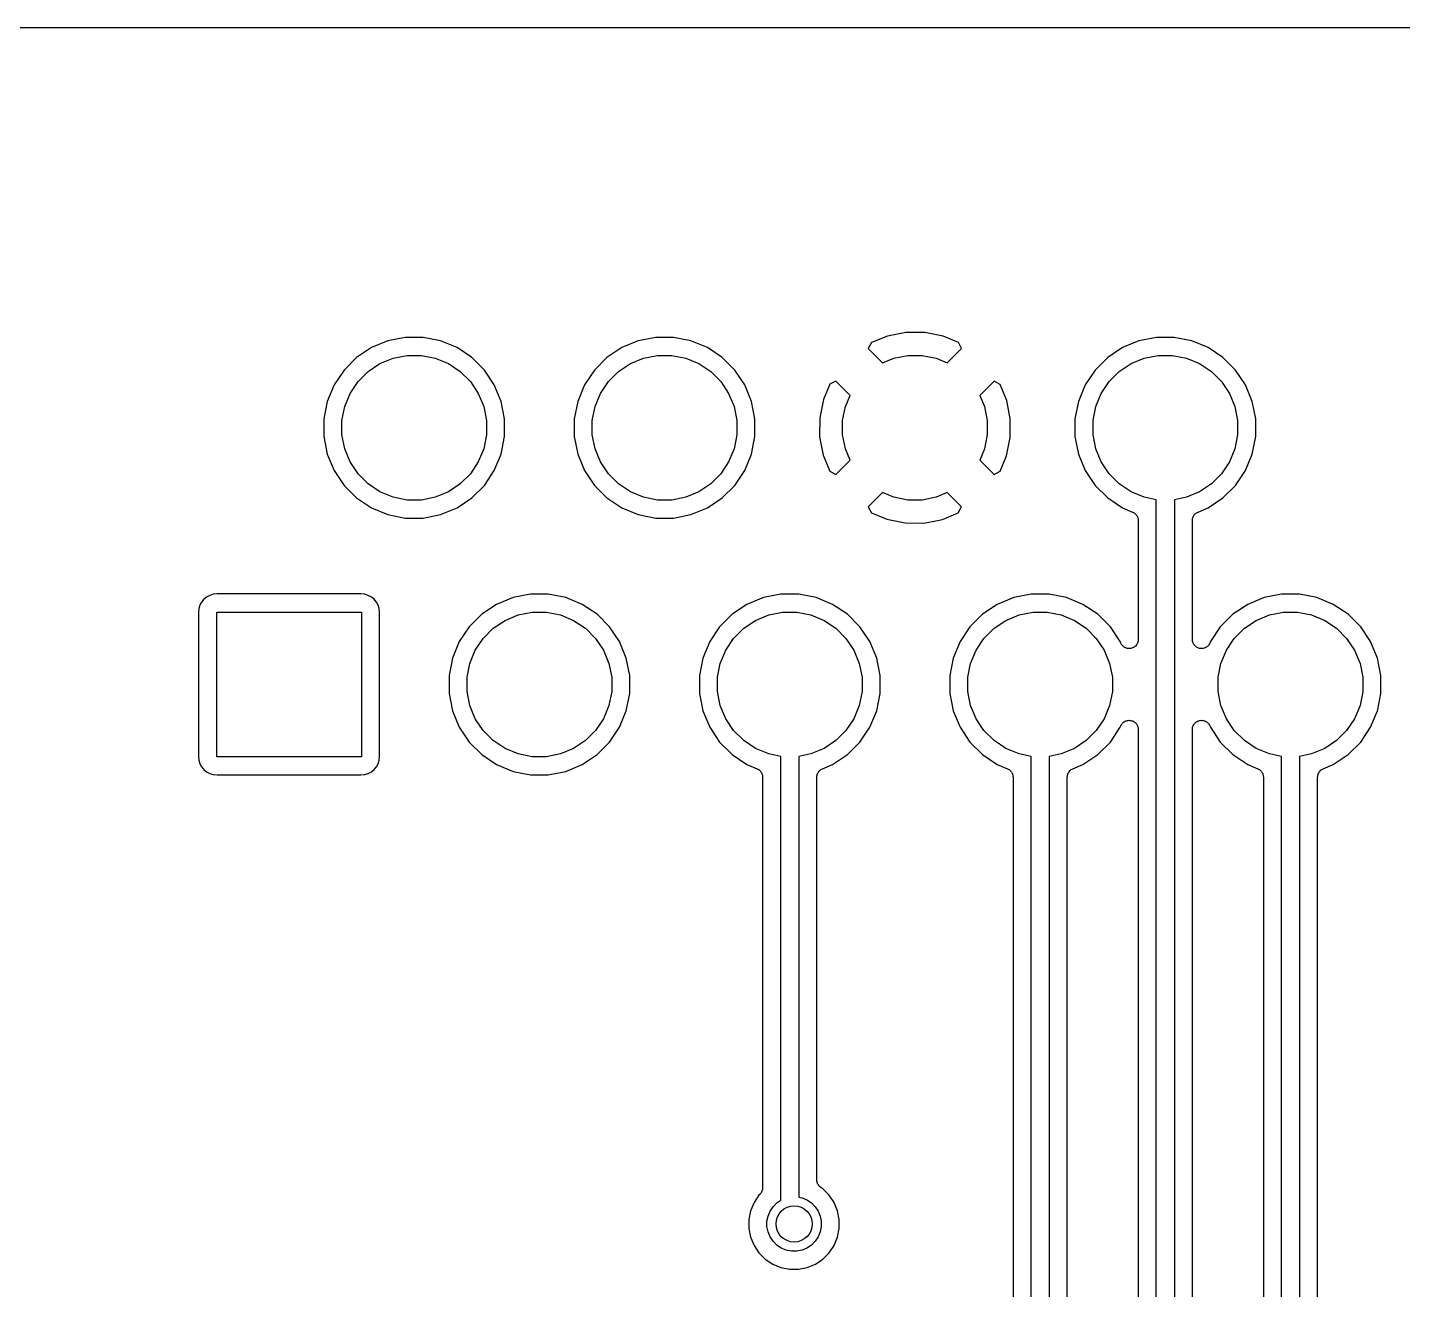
# Model space of a CAD drawing. Extents: x 49 to 143, y -158 to -38.
# Drawn here: x 64.54 to 79.76, y -53.43 to -39.47 of the extents above; entities that cross this region are included whole.
import ezdxf

# ---------------------------------------------------------------- set-up
doc = ezdxf.new("R2010")
doc.units = 0
doc.layers.add('BLACK', color=7, linetype='CONTINUOUS')

msp = doc.modelspace()

# ---------------------------------------------------------------- linework, layer by layer
at = {"layer": 'BLACK', "linetype": 'CONTINUOUS'}
for p, q in [((55.3118, -39.468), (137.004, -39.468)), ((68.7235, -42.896), (68.5303, -42.9344)), ((68.9205, -42.896), (68.7235, -42.896)), ((69.1137, -42.9344), (68.9205, -42.896)), ((71.4935, -42.896), (71.3003, -42.9344)), ((71.6905, -42.896), (71.4935, -42.896)), ((71.8837, -42.9344), (71.6905, -42.896)), ((74.0589, -42.8812), (73.8823, -42.9535)), ((74.2627, -42.8416), (74.0589, -42.8812)), ((74.4703, -42.8425), (74.2627, -42.8416)), ((74.6737, -42.8838), (74.4703, -42.8425)), ((74.8423, -42.9545), (74.6737, -42.8838)), ((77.0335, -42.896), (76.8403, -42.9344)), ((77.2305, -42.896), (77.0335, -42.896)), ((77.4237, -42.9344), (77.2305, -42.896)), ((68.3483, -43.0098), (68.1845, -43.1192)), ((68.5303, -42.9344), (68.3483, -43.0098)), ((69.2957, -43.0098), (69.1137, -42.9344)), ((69.4595, -43.1192), (69.2957, -43.0098)), ((71.1183, -43.0098), (70.9545, -43.1192)), ((71.3003, -42.9344), (71.1183, -43.0098)), ((72.0657, -43.0098), (71.8837, -42.9344)), ((72.2295, -43.1192), (72.0657, -43.0098)), ((73.8823, -42.9535), (73.8454, -43.0201)), ((73.8454, -43.0201), (74.0037, -43.1785)), ((74.7203, -43.1785), (74.8786, -43.0201)), ((74.8786, -43.0201), (74.8423, -42.9545)), ((76.6583, -43.0098), (76.4945, -43.1192)), ((76.8403, -42.9344), (76.6583, -43.0098)), ((77.6057, -43.0098), (77.4237, -42.9344)), ((77.7695, -43.1192), (77.6057, -43.0098)), ((68.1845, -43.1192), (68.0452, -43.2585)), ((68.312, -43.2746), (68.4431, -43.187)), ((68.4431, -43.187), (68.5886, -43.1267)), ((68.5886, -43.1267), (68.7432, -43.096)), ((68.7432, -43.096), (68.9008, -43.096)), ((68.9008, -43.096), (69.0554, -43.1267)), ((69.0554, -43.1267), (69.2009, -43.187)), ((69.2009, -43.187), (69.332, -43.2746)), ((69.5988, -43.2585), (69.4595, -43.1192)), ((70.9545, -43.1192), (70.8152, -43.2585)), ((71.082, -43.2746), (71.2131, -43.187)), ((71.2131, -43.187), (71.3586, -43.1267)), ((71.3586, -43.1267), (71.5132, -43.096)), ((71.5132, -43.096), (71.6708, -43.096)), ((71.6708, -43.096), (71.8254, -43.1267)), ((71.8254, -43.1267), (71.9709, -43.187)), ((71.9709, -43.187), (72.102, -43.2746)), ((72.3688, -43.2585), (72.2295, -43.1192)), ((74.0037, -43.1785), (74.1286, -43.1267)), ((74.1286, -43.1267), (74.2832, -43.096)), ((74.2832, -43.096), (74.4408, -43.096)), ((74.4408, -43.096), (74.5954, -43.1267)), ((74.5954, -43.1267), (74.7203, -43.1785)), ((76.4945, -43.1192), (76.3552, -43.2585)), ((76.622, -43.2746), (76.7531, -43.187)), ((76.7531, -43.187), (76.8986, -43.1267)), ((76.8986, -43.1267), (77.0532, -43.096)), ((77.0532, -43.096), (77.2108, -43.096)), ((77.2108, -43.096), (77.3654, -43.1267)), ((77.3654, -43.1267), (77.5109, -43.187)), ((77.5109, -43.187), (77.642, -43.2746)), ((77.9088, -43.2585), (77.7695, -43.1192)), ((68.0452, -43.2585), (67.9358, -43.4223)), ((68.2006, -43.386), (68.312, -43.2746)), ((69.332, -43.2746), (69.4434, -43.386)), ((69.7082, -43.4223), (69.5988, -43.2585)), ((70.8152, -43.2585), (70.7058, -43.4223)), ((70.9706, -43.386), (71.082, -43.2746)), ((72.102, -43.2746), (72.2134, -43.386)), ((72.4782, -43.4223), (72.3688, -43.2585)), ((76.3552, -43.2585), (76.2458, -43.4223)), ((76.5106, -43.386), (76.622, -43.2746)), ((77.642, -43.2746), (77.7534, -43.386)), ((78.0182, -43.4223), (77.9088, -43.2585)), ((67.9358, -43.4223), (67.8604, -43.6043)), ((68.113, -43.5171), (68.2006, -43.386)), ((69.4434, -43.386), (69.531, -43.5171)), ((69.7836, -43.6043), (69.7082, -43.4223)), ((70.7058, -43.4223), (70.6304, -43.6043)), ((70.883, -43.5171), (70.9706, -43.386)), ((72.2134, -43.386), (72.301, -43.5171)), ((72.5536, -43.6043), (72.4782, -43.4223)), ((73.4205, -43.4157), (73.3498, -43.5843)), ((73.4861, -43.3794), (73.4205, -43.4157)), ((73.6445, -43.5377), (73.4861, -43.3794)), ((75.2379, -43.3794), (75.0795, -43.5377)), ((75.3045, -43.4163), (75.2379, -43.3794)), ((75.3768, -43.5929), (75.3045, -43.4163)), ((76.2458, -43.4223), (76.1704, -43.6043)), ((76.423, -43.5171), (76.5106, -43.386)), ((77.7534, -43.386), (77.841, -43.5171)), ((78.0936, -43.6043), (78.0182, -43.4223)), ((67.8604, -43.6043), (67.822, -43.7975)), ((68.0527, -43.6626), (68.113, -43.5171)), ((69.531, -43.5171), (69.5913, -43.6626)), ((69.822, -43.7975), (69.7836, -43.6043)), ((70.6304, -43.6043), (70.592, -43.7975)), ((70.8227, -43.6626), (70.883, -43.5171)), ((72.301, -43.5171), (72.3613, -43.6626)), ((72.592, -43.7975), (72.5536, -43.6043)), ((73.3498, -43.5843), (73.3085, -43.7877)), ((73.5927, -43.6626), (73.6445, -43.5377)), ((75.0795, -43.5377), (75.1313, -43.6626)), ((75.4164, -43.7967), (75.3768, -43.5929)), ((76.1704, -43.6043), (76.132, -43.7975)), ((76.3627, -43.6626), (76.423, -43.5171)), ((77.841, -43.5171), (77.9013, -43.6626)), ((78.0967, -43.6202), (78.0936, -43.6043)), ((78.0968, -43.6203), (78.0967, -43.6202)), ((78.132, -43.7975), (78.0968, -43.6203)), ((67.822, -43.7975), (67.822, -43.9945)), ((68.022, -43.8172), (68.0527, -43.6626)), ((69.5913, -43.6626), (69.622, -43.8172)), ((69.822, -43.9945), (69.822, -43.7975)), ((70.592, -43.7975), (70.592, -43.9945)), ((70.792, -43.8172), (70.8227, -43.6626)), ((72.3613, -43.6626), (72.392, -43.8172)), ((72.592, -43.9945), (72.592, -43.7975)), ((73.3085, -43.7877), (73.3076, -43.9953)), ((73.562, -43.8172), (73.5927, -43.6626)), ((75.1313, -43.6626), (75.162, -43.8172)), ((75.4155, -44.0043), (75.4164, -43.7967)), ((76.132, -43.7975), (76.132, -43.9945)), ((76.332, -43.8172), (76.3627, -43.6626)), ((77.9013, -43.6626), (77.932, -43.8172)), ((78.132, -43.9945), (78.132, -43.7975)), ((68.022, -43.9748), (68.022, -43.8172)), ((69.622, -43.8172), (69.622, -43.9748)), ((70.792, -43.9748), (70.792, -43.8172)), ((72.392, -43.8172), (72.392, -43.9748)), ((73.562, -43.9748), (73.562, -43.8172)), ((75.162, -43.8172), (75.162, -43.9748)), ((76.332, -43.9748), (76.332, -43.8172)), ((77.932, -43.8172), (77.932, -43.9748)), ((67.822, -43.9945), (67.8604, -44.1877)), ((68.0527, -44.1294), (68.022, -43.9748)), ((69.622, -43.9748), (69.5913, -44.1294)), ((69.7836, -44.1877), (69.822, -43.9945)), ((70.592, -43.9945), (70.6304, -44.1877)), ((70.8227, -44.1294), (70.792, -43.9748)), ((72.392, -43.9748), (72.3613, -44.1294)), ((72.5536, -44.1877), (72.592, -43.9945)), ((73.3076, -43.9953), (73.3472, -44.1991)), ((73.5927, -44.1294), (73.562, -43.9748)), ((75.162, -43.9748), (75.1313, -44.1294)), ((75.3742, -44.2077), (75.4155, -44.0043)), ((76.132, -43.9945), (76.1704, -44.1877)), ((76.3627, -44.1294), (76.332, -43.9748)), ((77.932, -43.9748), (77.9013, -44.1294)), ((78.0936, -44.1877), (78.132, -43.9945)), ((67.8604, -44.1877), (67.9358, -44.3697)), ((68.113, -44.2749), (68.0527, -44.1294)), ((69.5913, -44.1294), (69.531, -44.2749)), ((69.7082, -44.3697), (69.7836, -44.1877)), ((70.6304, -44.1877), (70.7058, -44.3697)), ((70.883, -44.2749), (70.8227, -44.1294)), ((72.3613, -44.1294), (72.301, -44.2749)), ((72.4782, -44.3697), (72.5536, -44.1877)), ((73.3472, -44.1991), (73.4195, -44.3757)), ((73.4861, -44.4126), (73.6445, -44.2543)), ((73.6445, -44.2543), (73.5927, -44.1294)), ((75.1313, -44.1294), (75.0795, -44.2543)), ((75.0795, -44.2543), (75.2379, -44.4126)), ((75.3035, -44.3763), (75.3742, -44.2077)), ((76.1704, -44.1877), (76.2458, -44.3697)), ((76.423, -44.2749), (76.3627, -44.1294)), ((77.9013, -44.1294), (77.841, -44.2749)), ((78.0182, -44.3697), (78.0936, -44.1877)), ((67.9358, -44.3697), (68.0452, -44.5335)), ((68.2006, -44.406), (68.113, -44.2749)), ((68.312, -44.5174), (68.2006, -44.406)), ((69.4434, -44.406), (69.332, -44.5174)), ((69.531, -44.2749), (69.4434, -44.406)), ((69.5988, -44.5335), (69.7082, -44.3697)), ((70.7058, -44.3697), (70.8152, -44.5335)), ((70.9706, -44.406), (70.883, -44.2749)), ((71.082, -44.5174), (70.9706, -44.406)), ((72.2134, -44.406), (72.102, -44.5174)), ((72.301, -44.2749), (72.2134, -44.406)), ((72.3688, -44.5335), (72.4782, -44.3697)), ((73.4195, -44.3757), (73.4861, -44.4126)), ((75.2379, -44.4126), (75.3035, -44.3763)), ((76.2458, -44.3697), (76.3552, -44.5335)), ((76.5106, -44.406), (76.423, -44.2749)), ((76.622, -44.5174), (76.5106, -44.406)), ((77.7534, -44.406), (77.642, -44.5174)), ((77.841, -44.2749), (77.7534, -44.406)), ((77.9088, -44.5335), (78.0182, -44.3697)), ((68.0452, -44.5335), (68.1845, -44.6728)), ((68.4431, -44.605), (68.312, -44.5174)), ((69.332, -44.5174), (69.2009, -44.605)), ((69.4595, -44.6728), (69.5988, -44.5335)), ((70.8152, -44.5335), (70.9545, -44.6728)), ((71.2131, -44.605), (71.082, -44.5174)), ((72.102, -44.5174), (71.9709, -44.605)), ((72.2295, -44.6727), (72.3688, -44.5335)), ((76.3552, -44.5335), (76.4945, -44.6728)), ((76.7531, -44.605), (76.622, -44.5174)), ((77.642, -44.5174), (77.5109, -44.605)), ((77.7695, -44.6728), (77.9088, -44.5335)), ((68.1845, -44.6728), (68.3483, -44.7822)), ((68.5886, -44.6653), (68.4431, -44.605)), ((68.7432, -44.696), (68.5886, -44.6653)), ((68.9008, -44.696), (68.7432, -44.696)), ((69.0554, -44.6653), (68.9008, -44.696)), ((69.2009, -44.605), (69.0554, -44.6653)), ((69.2957, -44.7822), (69.4595, -44.6728)), ((70.9545, -44.6728), (71.1183, -44.7822)), ((71.3586, -44.6653), (71.2131, -44.605)), ((71.5132, -44.696), (71.3586, -44.6653)), ((71.6708, -44.696), (71.5132, -44.696)), ((71.8254, -44.6653), (71.6708, -44.696)), ((71.9709, -44.605), (71.8254, -44.6653)), ((72.0657, -44.7822), (72.2295, -44.6727)), ((74.0037, -44.6135), (73.8454, -44.7719)), ((74.1286, -44.6653), (74.0037, -44.6135)), ((74.2832, -44.696), (74.1286, -44.6653)), ((74.4408, -44.696), (74.2832, -44.696)), ((74.5954, -44.6653), (74.4408, -44.696)), ((74.7203, -44.6135), (74.5954, -44.6653)), ((74.8786, -44.7719), (74.7203, -44.6135)), ((76.4945, -44.6728), (76.6583, -44.7822)), ((76.8986, -44.6653), (76.7531, -44.605)), ((77.032, -44.6918), (76.8986, -44.6653)), ((77.032, -58.6335), (77.032, -44.6918)), ((77.3654, -44.6653), (77.232, -44.6918)), ((77.232, -44.6918), (77.232, -58.6627)), ((77.5109, -44.605), (77.3654, -44.6653)), ((77.6057, -44.7822), (77.7695, -44.6728)), ((68.3483, -44.7822), (68.5303, -44.8576)), ((68.5303, -44.8576), (68.7235, -44.896)), ((68.9205, -44.896), (69.1137, -44.8576)), ((69.1137, -44.8576), (69.2957, -44.7822)), ((71.1183, -44.7822), (71.3003, -44.8576)), ((71.3003, -44.8576), (71.4935, -44.896)), ((71.6905, -44.896), (71.8837, -44.8576)), ((71.8837, -44.8576), (72.0657, -44.7822)), ((73.8454, -44.7719), (73.8817, -44.8375)), ((73.8817, -44.8375), (74.0503, -44.9082)), ((74.6651, -44.9108), (74.8417, -44.8385)), ((74.8417, -44.8385), (74.8786, -44.7719)), ((76.6583, -44.7822), (76.7703, -44.8286)), ((76.7703, -44.8286), (76.7707, -44.8288)), ((76.7707, -44.8288), (76.7708, -44.8288)), ((76.7708, -44.8288), (76.7708, -44.8288)), ((76.7708, -44.8288), (76.7716, -44.8291)), ((76.7716, -44.8291), (76.7797, -44.8336)), ((76.7797, -44.8336), (76.7879, -44.838)), ((76.7879, -44.838), (76.7883, -44.8383)), ((76.7883, -44.8383), (76.7886, -44.8385)), ((76.7886, -44.8385), (76.7958, -44.8446)), ((76.7958, -44.8446), (76.803, -44.8505)), ((76.803, -44.8505), (76.8032, -44.8508)), ((76.8032, -44.8508), (76.8036, -44.8511)), ((76.8036, -44.8511), (76.8094, -44.8584)), ((76.8094, -44.8584), (76.8153, -44.8656)), ((76.8153, -44.8656), (76.8155, -44.866)), ((76.8155, -44.866), (76.8158, -44.8663)), ((76.8158, -44.8663), (76.8201, -44.8746)), ((76.8201, -44.8746), (76.8245, -44.8828)), ((77.4401, -44.8816), (77.4446, -44.8733)), ((77.4446, -44.8733), (77.449, -44.8652)), ((77.449, -44.8652), (77.4493, -44.8648)), ((77.4493, -44.8648), (77.4495, -44.8644)), ((77.4495, -44.8644), (77.4554, -44.8574)), ((77.4554, -44.8574), (77.4614, -44.8501)), ((77.4614, -44.8501), (77.4618, -44.8498)), ((77.4618, -44.8498), (77.462, -44.8495)), ((77.462, -44.8495), (77.4692, -44.8437)), ((77.4692, -44.8437), (77.4765, -44.8377)), ((77.4765, -44.8377), (77.4769, -44.8375)), ((77.4769, -44.8375), (77.4772, -44.8373)), ((77.4772, -44.8373), (77.4855, -44.833)), ((77.4855, -44.833), (77.4937, -44.8286)), ((77.4937, -44.8286), (77.6057, -44.7822)), ((68.7235, -44.896), (68.9205, -44.896)), ((71.4935, -44.896), (71.6905, -44.896)), ((74.0503, -44.9082), (74.2537, -44.9495)), ((74.2537, -44.9495), (74.4613, -44.9504)), ((74.4613, -44.9504), (74.6651, -44.9108)), ((76.8245, -44.8828), (76.8246, -44.8833)), ((76.8246, -44.8833), (76.8248, -44.8836)), ((76.8248, -44.8836), (76.8274, -44.8925)), ((76.8274, -44.8925), (76.8301, -44.9015)), ((76.8301, -44.9015), (76.8301, -44.902)), ((76.8301, -44.902), (76.8303, -44.9024)), ((76.8303, -44.9024), (76.8311, -44.9116)), ((76.8311, -44.9116), (76.832, -44.9209)), ((76.832, -44.9209), (76.832, -46.2396)), ((77.432, -44.9195), (77.433, -44.9103)), ((77.432, -44.9204), (77.432, -44.9195)), ((77.432, -44.9204), (77.432, -44.9204)), ((77.432, -44.9204), (77.432, -44.9204)), ((77.432, -44.9209), (77.432, -44.9204)), ((77.432, -46.2396), (77.432, -44.9209)), ((77.433, -44.9103), (77.434, -44.901)), ((77.434, -44.901), (77.4341, -44.9006)), ((77.4341, -44.9006), (77.4342, -44.9002)), ((77.4342, -44.9002), (77.437, -44.8912)), ((77.437, -44.8912), (77.4397, -44.8824)), ((77.4397, -44.8824), (77.44, -44.882)), ((77.44, -44.882), (77.4401, -44.8816)), ((66.5253, -45.7689), (66.4949, -45.7939)), ((66.5601, -45.7503), (66.5253, -45.7689)), ((66.5978, -45.7389), (66.5601, -45.7503)), ((66.6419, -45.7345), (66.5978, -45.7389)), ((68.2321, -45.7345), (66.6419, -45.7345)), ((68.2762, -45.7389), (68.2321, -45.7345)), ((68.3139, -45.7503), (68.2762, -45.7389)), ((68.3487, -45.7689), (68.3139, -45.7503)), ((68.3791, -45.7939), (68.3487, -45.7689)), ((69.9153, -45.7744), (69.7333, -45.8498)), ((70.1085, -45.736), (69.9153, -45.7744)), ((70.3055, -45.736), (70.1085, -45.736)), ((70.4987, -45.7744), (70.3055, -45.736)), ((70.6807, -45.8498), (70.4987, -45.7744)), ((72.6853, -45.7744), (72.5033, -45.8498)), ((72.8785, -45.736), (72.6853, -45.7744)), ((73.0755, -45.736), (72.8785, -45.736)), ((73.2687, -45.7744), (73.0755, -45.736)), ((73.4507, -45.8498), (73.2687, -45.7744)), ((75.4553, -45.7744), (75.2733, -45.8498)), ((75.6485, -45.736), (75.4553, -45.7744)), ((75.8455, -45.736), (75.6485, -45.736)), ((76.0387, -45.7744), (75.8455, -45.736)), ((76.2207, -45.8498), (76.0387, -45.7744)), ((78.2253, -45.7744), (78.0433, -45.8498)), ((78.4185, -45.736), (78.2253, -45.7744)), ((78.6155, -45.736), (78.4185, -45.736)), ((78.8087, -45.7744), (78.6155, -45.736)), ((78.9907, -45.8498), (78.8087, -45.7744)), ((66.4399, -45.8968), (66.4355, -45.9409)), ((66.4355, -45.9409), (66.4355, -47.5311)), ((66.4513, -45.8591), (66.4399, -45.8968)), ((66.4699, -45.8243), (66.4513, -45.8591)), ((66.4949, -45.7939), (66.4699, -45.8243)), ((66.637, -47.536), (66.637, -45.936)), ((66.637, -45.936), (68.237, -45.936)), ((68.237, -45.936), (68.237, -47.536)), ((68.4041, -45.8243), (68.3791, -45.7939)), ((68.4227, -45.8591), (68.4041, -45.8243)), ((68.4341, -45.8968), (68.4227, -45.8591)), ((68.4385, -45.9409), (68.4341, -45.8968)), ((68.4385, -47.5311), (68.4385, -45.9409)), ((69.7333, -45.8498), (69.5695, -45.9592)), ((69.9736, -45.9667), (70.1282, -45.936)), ((70.1282, -45.936), (70.2858, -45.936)), ((70.2858, -45.936), (70.4404, -45.9667)), ((70.8445, -45.9592), (70.6807, -45.8498)), ((72.5033, -45.8498), (72.3395, -45.9592)), ((72.7436, -45.9667), (72.8982, -45.936)), ((72.8982, -45.936), (73.0558, -45.936)), ((73.0558, -45.936), (73.2104, -45.9667)), ((73.6145, -45.9592), (73.4507, -45.8498)), ((75.2733, -45.8498), (75.1095, -45.9592)), ((75.5136, -45.9667), (75.6682, -45.936)), ((75.6682, -45.936), (75.8258, -45.936)), ((75.8258, -45.936), (75.9804, -45.9667)), ((76.3845, -45.9592), (76.2207, -45.8498)), ((78.0433, -45.8498), (77.8795, -45.9592)), ((78.2836, -45.9667), (78.4382, -45.936)), ((78.4382, -45.936), (78.5958, -45.936)), ((78.5958, -45.936), (78.7504, -45.9667)), ((79.1545, -45.9592), (78.9907, -45.8498)), ((69.5695, -45.9592), (69.4302, -46.0985)), ((69.697, -46.1146), (69.8281, -46.027)), ((69.8281, -46.027), (69.9736, -45.9667)), ((70.4404, -45.9667), (70.5859, -46.027)), ((70.5859, -46.027), (70.717, -46.1146)), ((70.9838, -46.0985), (70.8445, -45.9592)), ((72.3395, -45.9592), (72.2002, -46.0985)), ((72.467, -46.1146), (72.5981, -46.027)), ((72.5981, -46.027), (72.7436, -45.9667)), ((73.2104, -45.9667), (73.3559, -46.027)), ((73.3559, -46.027), (73.487, -46.1146)), ((73.7538, -46.0985), (73.6145, -45.9592)), ((75.1095, -45.9592), (74.9702, -46.0985)), ((75.237, -46.1146), (75.3681, -46.027)), ((75.3681, -46.027), (75.5136, -45.9667)), ((75.9804, -45.9667), (76.1259, -46.027)), ((76.1259, -46.027), (76.257, -46.1146)), ((76.5238, -46.0985), (76.3845, -45.9592)), ((77.8795, -45.9592), (77.7402, -46.0985)), ((78.007, -46.1146), (78.1381, -46.027)), ((78.1381, -46.027), (78.2836, -45.9667)), ((78.7504, -45.9667), (78.8959, -46.027)), ((78.8959, -46.027), (79.027, -46.1146)), ((79.2938, -46.0985), (79.1545, -45.9592)), ((69.4302, -46.0985), (69.3208, -46.2623)), ((69.498, -46.3571), (69.5856, -46.226)), ((69.5856, -46.226), (69.697, -46.1146)), ((70.717, -46.1146), (70.8284, -46.226)), ((70.8284, -46.226), (70.916, -46.3571)), ((71.0932, -46.2623), (70.9838, -46.0985)), ((72.2002, -46.0985), (72.0908, -46.2623)), ((72.268, -46.3571), (72.3556, -46.226)), ((72.3556, -46.226), (72.467, -46.1146)), ((73.487, -46.1146), (73.5984, -46.226)), ((73.5984, -46.226), (73.686, -46.3571)), ((73.8632, -46.2623), (73.7538, -46.0985)), ((74.9702, -46.0985), (74.8608, -46.2623)), ((75.038, -46.3571), (75.1256, -46.226)), ((75.1256, -46.226), (75.237, -46.1146)), ((76.257, -46.1146), (76.3684, -46.226)), ((76.3684, -46.226), (76.456, -46.3571)), ((76.6332, -46.2623), (76.5238, -46.0985)), ((76.832, -46.241), (76.8309, -46.2504)), ((76.832, -46.2396), (76.832, -46.2408)), ((76.832, -46.2408), (76.832, -46.2408)), ((76.832, -46.2408), (76.832, -46.2408)), ((76.832, -46.2408), (76.832, -46.241)), ((77.433, -46.2494), (77.432, -46.2396)), ((77.7402, -46.0985), (77.6308, -46.2623)), ((77.808, -46.3571), (77.8956, -46.226)), ((77.8956, -46.226), (78.007, -46.1146)), ((79.027, -46.1146), (79.1384, -46.226)), ((79.1384, -46.226), (79.226, -46.3571)), ((79.4032, -46.2623), (79.2938, -46.0985)), ((69.3208, -46.2623), (69.2454, -46.4443)), ((69.4377, -46.5026), (69.498, -46.3571)), ((70.916, -46.3571), (70.9763, -46.5026)), ((71.1686, -46.4443), (71.0932, -46.2623)), ((72.0908, -46.2623), (72.0154, -46.4443)), ((72.2077, -46.5026), (72.268, -46.3571)), ((73.686, -46.3571), (73.7463, -46.5026)), ((73.9386, -46.4443), (73.8632, -46.2623)), ((74.8608, -46.2623), (74.7854, -46.4443)), ((74.9777, -46.5026), (75.038, -46.3571)), ((76.456, -46.3571), (76.5163, -46.5026)), ((76.6396, -46.2778), (76.6332, -46.2623)), ((76.6443, -46.2866), (76.6396, -46.2778)), ((76.6487, -46.2949), (76.6443, -46.2866)), ((76.6488, -46.295), (76.6487, -46.2949)), ((76.6553, -46.3029), (76.6488, -46.295)), ((76.6488, -46.295), (76.6488, -46.295)), ((76.661, -46.31), (76.6553, -46.3029)), ((76.6611, -46.3101), (76.661, -46.31)), ((76.6612, -46.3102), (76.6611, -46.3101)), ((76.6689, -46.3165), (76.6612, -46.3102)), ((76.6761, -46.3225), (76.6689, -46.3165)), ((76.6762, -46.3225), (76.6761, -46.3225)), ((76.6762, -46.3226), (76.6762, -46.3225)), ((76.6848, -46.3272), (76.6762, -46.3226)), ((76.6932, -46.3317), (76.6848, -46.3272)), ((76.6933, -46.3318), (76.6932, -46.3317)), ((76.6934, -46.3318), (76.6933, -46.3318)), ((76.7026, -46.3347), (76.6934, -46.3318)), ((76.7119, -46.3375), (76.7026, -46.3347)), ((76.712, -46.3375), (76.7119, -46.3375)), ((76.7121, -46.3376), (76.712, -46.3375)), ((76.7217, -46.3385), (76.7121, -46.3376)), ((76.7313, -46.3396), (76.7217, -46.3385)), ((76.7314, -46.3396), (76.7313, -46.3396)), ((76.7315, -46.3396), (76.7314, -46.3396)), ((76.7413, -46.3386), (76.7315, -46.3396)), ((76.7507, -46.3378), (76.7413, -46.3386)), ((76.7508, -46.3378), (76.7507, -46.3378)), ((76.7509, -46.3378), (76.7508, -46.3378)), ((76.7609, -46.3348), (76.7509, -46.3378)), ((76.7695, -46.3323), (76.7609, -46.3348)), ((76.7696, -46.3322), (76.7695, -46.3322)), ((76.7695, -46.3322), (76.7695, -46.3323)), ((76.779, -46.3273), (76.7696, -46.3322)), ((76.7868, -46.3232), (76.779, -46.3273)), ((76.7869, -46.3231), (76.7868, -46.3232)), ((76.7868, -46.3232), (76.7868, -46.3232)), ((76.7948, -46.3167), (76.7869, -46.3231)), ((76.802, -46.311), (76.7948, -46.3167)), ((76.8021, -46.3109), (76.802, -46.3109)), ((76.802, -46.3109), (76.802, -46.311)), ((76.8085, -46.3033), (76.8021, -46.3109)), ((76.8145, -46.2961), (76.8085, -46.3033)), ((76.8146, -46.296), (76.8145, -46.2961)), ((76.8193, -46.2874), (76.8146, -46.2959)), ((76.8146, -46.2959), (76.8146, -46.296)), ((76.8239, -46.279), (76.8193, -46.2874)), ((76.824, -46.2788), (76.8239, -46.2789)), ((76.8239, -46.2789), (76.8239, -46.279)), ((76.8269, -46.2695), (76.824, -46.2788)), ((76.8298, -46.2604), (76.8269, -46.2695)), ((76.8299, -46.2602), (76.8298, -46.2603)), ((76.8298, -46.2603), (76.8298, -46.2604)), ((76.8309, -46.2504), (76.8299, -46.2602)), ((77.4339, -46.2588), (77.433, -46.2494)), ((77.4339, -46.2589), (77.4339, -46.2588)), ((77.4339, -46.259), (77.4339, -46.2589)), ((77.4368, -46.2684), (77.4339, -46.259)), ((77.4395, -46.2775), (77.4368, -46.2684)), ((77.4395, -46.2776), (77.4395, -46.2775)), ((77.4395, -46.2777), (77.4395, -46.2776)), ((77.4441, -46.2862), (77.4395, -46.2777)), ((77.4486, -46.2948), (77.4441, -46.2862)), ((77.4487, -46.2948), (77.4486, -46.2948)), ((77.4487, -46.2949), (77.4487, -46.2948)), ((77.4548, -46.3024), (77.4487, -46.2949)), ((77.4609, -46.3099), (77.4548, -46.3024)), ((77.461, -46.31), (77.4609, -46.3099)), ((77.4685, -46.3162), (77.461, -46.31)), ((77.461, -46.31), (77.461, -46.31)), ((77.4759, -46.3224), (77.4685, -46.3162)), ((77.476, -46.3224), (77.4759, -46.3224)), ((77.4761, -46.3225), (77.476, -46.3224)), ((77.4844, -46.327), (77.4761, -46.3225)), ((77.4931, -46.3317), (77.4844, -46.327)), ((77.4932, -46.3317), (77.4931, -46.3317)), ((77.5025, -46.3346), (77.4932, -46.3317)), ((77.4932, -46.3317), (77.4932, -46.3317)), ((77.5117, -46.3375), (77.5025, -46.3346)), ((77.5118, -46.3375), (77.5117, -46.3375)), ((77.5119, -46.3375), (77.5118, -46.3375)), ((77.5219, -46.3386), (77.5119, -46.3375)), ((77.5311, -46.3396), (77.5219, -46.3386)), ((77.5312, -46.3396), (77.5311, -46.3396)), ((77.5313, -46.3396), (77.5312, -46.3396)), ((77.5413, -46.3387), (77.5313, -46.3396)), ((77.5506, -46.3378), (77.5413, -46.3387)), ((77.5507, -46.3378), (77.5506, -46.3378)), ((77.5506, -46.3378), (77.5506, -46.3378)), ((77.5604, -46.335), (77.5507, -46.3378)), ((77.5693, -46.3323), (77.5604, -46.335)), ((77.5694, -46.3323), (77.5693, -46.3323)), ((77.5695, -46.3323), (77.5694, -46.3323)), ((77.5781, -46.3278), (77.5695, -46.3323)), ((77.5866, -46.3233), (77.5781, -46.3278)), ((77.5867, -46.3233), (77.5866, -46.3233)), ((77.5868, -46.3232), (77.5867, -46.3233)), ((77.5941, -46.3174), (77.5868, -46.3232)), ((77.6018, -46.3111), (77.5941, -46.3174)), ((77.6019, -46.3111), (77.6018, -46.3111)), ((77.602, -46.311), (77.6019, -46.3111)), ((77.608, -46.3039), (77.602, -46.311)), ((77.6144, -46.2962), (77.608, -46.3039)), ((77.6145, -46.2961), (77.6144, -46.2962)), ((77.6192, -46.2875), (77.6145, -46.2961)), ((77.6145, -46.2961), (77.6145, -46.2961)), ((77.6238, -46.2791), (77.6192, -46.2875)), ((77.6239, -46.279), (77.6238, -46.2791)), ((77.6244, -46.2778), (77.6239, -46.2789)), ((77.6239, -46.2789), (77.6239, -46.279)), ((77.6239, -46.279), (77.6239, -46.279)), ((77.6308, -46.2623), (77.6244, -46.2778)), ((77.7477, -46.5026), (77.808, -46.3571)), ((79.226, -46.3571), (79.2863, -46.5026)), ((79.4786, -46.4443), (79.4032, -46.2623)), ((69.2454, -46.4443), (69.207, -46.6375)), ((69.407, -46.6572), (69.4377, -46.5026)), ((70.9763, -46.5026), (71.007, -46.6572)), ((71.207, -46.6375), (71.1686, -46.4443)), ((72.0154, -46.4443), (71.977, -46.6375)), ((72.177, -46.6572), (72.2077, -46.5026)), ((73.7463, -46.5026), (73.777, -46.6572)), ((73.977, -46.6375), (73.9386, -46.4443)), ((74.7854, -46.4443), (74.747, -46.6375)), ((74.947, -46.6572), (74.9777, -46.5026)), ((76.5163, -46.5026), (76.547, -46.6572)), ((77.717, -46.6572), (77.7477, -46.5026)), ((79.2863, -46.5026), (79.317, -46.6572)), ((79.517, -46.6375), (79.4786, -46.4443)), ((69.207, -46.6375), (69.207, -46.8345)), ((69.407, -46.8148), (69.407, -46.6572)), ((71.007, -46.6572), (71.007, -46.8148)), ((71.207, -46.8345), (71.207, -46.6375)), ((71.977, -46.6375), (71.977, -46.8345)), ((72.177, -46.8148), (72.177, -46.6572)), ((73.777, -46.6572), (73.777, -46.8148)), ((73.977, -46.8345), (73.977, -46.6375)), ((74.747, -46.6375), (74.747, -46.8345)), ((74.947, -46.8148), (74.947, -46.6572)), ((76.547, -46.6572), (76.547, -46.8148)), ((77.717, -46.8148), (77.717, -46.6572)), ((79.317, -46.6572), (79.317, -46.8148)), ((79.517, -46.8345), (79.517, -46.6375)), ((69.207, -46.8345), (69.2454, -47.0277)), ((69.4377, -46.9694), (69.407, -46.8148)), ((71.007, -46.8148), (70.9763, -46.9694)), ((71.1686, -47.0277), (71.207, -46.8345)), ((71.977, -46.8345), (72.0154, -47.0277)), ((72.2077, -46.9694), (72.177, -46.8148)), ((73.777, -46.8148), (73.7463, -46.9694)), ((73.9386, -47.0277), (73.977, -46.8345)), ((74.747, -46.8345), (74.7854, -47.0277)), ((74.9777, -46.9694), (74.947, -46.8148)), ((76.547, -46.8148), (76.5163, -46.9694)), ((77.7477, -46.9694), (77.717, -46.8148)), ((79.317, -46.8148), (79.2863, -46.9694)), ((79.4818, -47.0116), (79.517, -46.8345)), ((69.498, -47.1149), (69.4377, -46.9694)), ((70.9763, -46.9694), (70.916, -47.1149)), ((72.268, -47.1149), (72.2077, -46.9694)), ((73.7463, -46.9694), (73.686, -47.1149)), ((75.038, -47.1149), (74.9777, -46.9694)), ((76.5163, -46.9694), (76.456, -47.1149)), ((77.808, -47.1149), (77.7477, -46.9694)), ((79.2863, -46.9694), (79.226, -47.1149)), ((69.2454, -47.0277), (69.3208, -47.2097)), ((69.5856, -47.246), (69.498, -47.1149)), ((70.916, -47.1149), (70.8284, -47.246)), ((71.0932, -47.2097), (71.1686, -47.0277)), ((72.0154, -47.0277), (72.0908, -47.2097)), ((72.3556, -47.246), (72.268, -47.1149)), ((73.686, -47.1149), (73.5984, -47.246)), ((73.8632, -47.2097), (73.9386, -47.0277)), ((74.7854, -47.0277), (74.8608, -47.2097)), ((75.1256, -47.246), (75.038, -47.1149)), ((76.456, -47.1149), (76.3684, -47.246)), ((76.6622, -47.1609), (76.6701, -47.1545)), ((76.6701, -47.1545), (76.6772, -47.1488)), ((76.6772, -47.1488), (76.6773, -47.1487)), ((76.6773, -47.1487), (76.6774, -47.1487)), ((76.6774, -47.1487), (76.6863, -47.1441)), ((76.6863, -47.1441), (76.6945, -47.1397)), ((76.6945, -47.1397), (76.6946, -47.1397)), ((76.6946, -47.1397), (76.6947, -47.1397)), ((76.6947, -47.1397), (76.7039, -47.137)), ((76.7039, -47.137), (76.7133, -47.1342)), ((76.7133, -47.1342), (76.7134, -47.1342)), ((76.7134, -47.1342), (76.7227, -47.1333)), ((76.7134, -47.1342), (76.7134, -47.1342)), ((76.7227, -47.1333), (76.7327, -47.1324)), ((76.7327, -47.1324), (76.7328, -47.1324)), ((76.7328, -47.1324), (76.7329, -47.1324)), ((76.7329, -47.1324), (76.7424, -47.1335)), ((76.7424, -47.1335), (76.7521, -47.1345)), ((76.7521, -47.1345), (76.7522, -47.1345)), ((76.7522, -47.1345), (76.7523, -47.1345)), ((76.7523, -47.1345), (76.7618, -47.1375)), ((76.7618, -47.1375), (76.7708, -47.1403)), ((76.7708, -47.1403), (76.7708, -47.1403)), ((76.7708, -47.1403), (76.7709, -47.1403)), ((76.7709, -47.1403), (76.7799, -47.1452)), ((76.7799, -47.1452), (76.7879, -47.1495)), ((76.7879, -47.1495), (76.788, -47.1496)), ((76.788, -47.1496), (76.7881, -47.1496)), ((76.7881, -47.1496), (76.7958, -47.1561)), ((76.7958, -47.1561), (76.803, -47.162)), ((77.462, -47.161), (77.4695, -47.155)), ((77.4695, -47.155), (77.4771, -47.1489)), ((77.4771, -47.1489), (77.4772, -47.1488)), ((77.4772, -47.1488), (77.4855, -47.1444)), ((77.4772, -47.1488), (77.4772, -47.1488)), ((77.4855, -47.1444), (77.4944, -47.1398)), ((77.4944, -47.1398), (77.4945, -47.1398)), ((77.4945, -47.1397), (77.5036, -47.137)), ((77.4945, -47.1398), (77.4945, -47.1397)), ((77.5036, -47.137), (77.5131, -47.1342)), ((77.5131, -47.1342), (77.5132, -47.1342)), ((77.5132, -47.1342), (77.5133, -47.1342)), ((77.5133, -47.1342), (77.523, -47.1333)), ((77.523, -47.1333), (77.5325, -47.1324)), ((77.5325, -47.1324), (77.5326, -47.1324)), ((77.5326, -47.1324), (77.5327, -47.1324)), ((77.5327, -47.1324), (77.5423, -47.1335)), ((77.5423, -47.1335), (77.5519, -47.1344)), ((77.5519, -47.1344), (77.552, -47.1345)), ((77.552, -47.1345), (77.5521, -47.1345)), ((77.5521, -47.1345), (77.5616, -47.1374)), ((77.5616, -47.1374), (77.5706, -47.1402)), ((77.5706, -47.1402), (77.5707, -47.1402)), ((77.5707, -47.1402), (77.5708, -47.1403)), ((77.5708, -47.1403), (77.5795, -47.145)), ((77.5795, -47.145), (77.5878, -47.1494)), ((77.5878, -47.1494), (77.5878, -47.1495)), ((77.5878, -47.1495), (77.5879, -47.1495)), ((77.5879, -47.1495), (77.5954, -47.1557)), ((77.5954, -47.1557), (77.6028, -47.1619)), ((77.8956, -47.246), (77.808, -47.1149)), ((79.226, -47.1149), (79.1384, -47.246)), ((79.4032, -47.2097), (79.4786, -47.0277)), ((79.4786, -47.0277), (79.4817, -47.0117)), ((79.4817, -47.0117), (79.4818, -47.0116)), ((69.3208, -47.2097), (69.4302, -47.3735)), ((69.697, -47.3574), (69.5856, -47.246)), ((70.8284, -47.246), (70.717, -47.3574)), ((70.9838, -47.3735), (71.0932, -47.2097)), ((72.0908, -47.2097), (72.2002, -47.3735)), ((72.467, -47.3574), (72.3556, -47.246)), ((73.5984, -47.246), (73.487, -47.3574)), ((73.7538, -47.3735), (73.8632, -47.2097)), ((74.8608, -47.2097), (74.9702, -47.3735)), ((75.237, -47.3574), (75.1256, -47.246)), ((76.3684, -47.246), (76.257, -47.3574)), ((76.5238, -47.3735), (76.6332, -47.2097)), ((76.6332, -47.2097), (76.6396, -47.1942)), ((76.6396, -47.1942), (76.6401, -47.1931)), ((76.6401, -47.193), (76.6402, -47.1929)), ((76.6401, -47.1931), (76.6401, -47.193)), ((76.6401, -47.193), (76.6401, -47.193)), ((76.6402, -47.1929), (76.6448, -47.1844)), ((76.6448, -47.1844), (76.6495, -47.1759)), ((76.6495, -47.1759), (76.6496, -47.1758)), ((76.6495, -47.1759), (76.6495, -47.1759)), ((76.6496, -47.1758), (76.6562, -47.168)), ((76.6562, -47.168), (76.662, -47.161)), ((76.662, -47.161), (76.6621, -47.1609)), ((76.6621, -47.1609), (76.6622, -47.1609)), ((76.803, -47.162), (76.803, -47.162)), ((76.803, -47.162), (76.8031, -47.1621)), ((76.8031, -47.1621), (76.8092, -47.1697)), ((76.8092, -47.1697), (76.8153, -47.1771)), ((76.8153, -47.1771), (76.8153, -47.1772)), ((76.8153, -47.1772), (76.8154, -47.1772)), ((76.8154, -47.1772), (76.8199, -47.1857)), ((76.8199, -47.1857), (76.8245, -47.1943)), ((76.8245, -47.1943), (76.8245, -47.1944)), ((76.8245, -47.1944), (76.8245, -47.1945)), ((76.8245, -47.1945), (76.8271, -47.2032)), ((76.8271, -47.2032), (76.8301, -47.213)), ((76.8301, -47.213), (76.8301, -47.2131)), ((76.8301, -47.2131), (76.8301, -47.2132)), ((76.8301, -47.2132), (76.831, -47.2227)), ((76.831, -47.2227), (76.832, -47.2324)), ((76.832, -47.2324), (76.832, -58.4449)), ((77.432, -47.231), (77.4331, -47.2216)), ((77.432, -47.2312), (77.432, -47.231)), ((77.432, -47.2324), (77.432, -47.2312)), ((77.432, -47.2312), (77.432, -47.2312)), ((77.432, -47.2312), (77.432, -47.2312)), ((77.432, -58.5225), (77.432, -47.2324)), ((77.4331, -47.2216), (77.4341, -47.2118)), ((77.4341, -47.2118), (77.4342, -47.2117)), ((77.4342, -47.2116), (77.4372, -47.2022)), ((77.4342, -47.2117), (77.4342, -47.2116)), ((77.4372, -47.2022), (77.44, -47.1932)), ((77.44, -47.1932), (77.4401, -47.1931)), ((77.4401, -47.193), (77.445, -47.1842)), ((77.4401, -47.1931), (77.4401, -47.193)), ((77.445, -47.1842), (77.4494, -47.1761)), ((77.4494, -47.176), (77.4495, -47.1759)), ((77.4494, -47.1761), (77.4494, -47.176)), ((77.4495, -47.1759), (77.4559, -47.1683)), ((77.4559, -47.1683), (77.4619, -47.1611)), ((77.4619, -47.1611), (77.462, -47.1611)), ((77.462, -47.1611), (77.462, -47.161)), ((77.6028, -47.1619), (77.6029, -47.1619)), ((77.6029, -47.1619), (77.603, -47.162)), ((77.603, -47.162), (77.609, -47.1693)), ((77.609, -47.1693), (77.6152, -47.177)), ((77.6152, -47.177), (77.6152, -47.177)), ((77.6152, -47.177), (77.6153, -47.1771)), ((77.6153, -47.1771), (77.6197, -47.1854)), ((77.6197, -47.1854), (77.6244, -47.1942)), ((77.6244, -47.1942), (77.6308, -47.2097)), ((77.6308, -47.2097), (77.7402, -47.3735)), ((78.007, -47.3574), (77.8956, -47.246)), ((79.1384, -47.246), (79.027, -47.3574)), ((79.2938, -47.3735), (79.4032, -47.2097)), ((69.4302, -47.3735), (69.5695, -47.5128)), ((69.8281, -47.445), (69.697, -47.3574)), ((69.9736, -47.5053), (69.8281, -47.445)), ((70.5859, -47.445), (70.4404, -47.5053)), ((70.717, -47.3574), (70.5859, -47.445)), ((70.8445, -47.5128), (70.9838, -47.3735)), ((72.2002, -47.3735), (72.3395, -47.5128)), ((72.5981, -47.445), (72.467, -47.3574)), ((72.7436, -47.5053), (72.5981, -47.445)), ((73.3559, -47.445), (73.2104, -47.5053)), ((73.487, -47.3574), (73.3559, -47.445)), ((73.6145, -47.5128), (73.7538, -47.3735)), ((74.9702, -47.3735), (75.1095, -47.5128)), ((75.3681, -47.445), (75.237, -47.3574)), ((75.5136, -47.5053), (75.3681, -47.445)), ((76.1259, -47.445), (75.9804, -47.5053)), ((76.257, -47.3574), (76.1259, -47.445)), ((76.3845, -47.5128), (76.5238, -47.3735)), ((77.7402, -47.3735), (77.8795, -47.5128)), ((78.1381, -47.445), (78.007, -47.3574)), ((78.2836, -47.5053), (78.1381, -47.445)), ((78.8959, -47.445), (78.7504, -47.5053)), ((79.027, -47.3574), (78.8959, -47.445)), ((79.1545, -47.5128), (79.2938, -47.3735)), ((66.4355, -47.5311), (66.4399, -47.5752)), ((66.4399, -47.5752), (66.4513, -47.6129)), ((66.4513, -47.6129), (66.4699, -47.6477)), ((68.237, -47.536), (66.637, -47.536)), ((68.4041, -47.6477), (68.4227, -47.6129)), ((68.4227, -47.6129), (68.4341, -47.5752)), ((68.4341, -47.5752), (68.4385, -47.5311)), ((69.5695, -47.5128), (69.7333, -47.6222)), ((70.1282, -47.536), (69.9736, -47.5053)), ((70.2858, -47.536), (70.1282, -47.536)), ((70.4404, -47.5053), (70.2858, -47.536)), ((70.6807, -47.6222), (70.8445, -47.5128)), ((72.3395, -47.5128), (72.5033, -47.6222)), ((72.877, -47.5318), (72.7436, -47.5053)), ((72.877, -52.4431), (72.877, -47.5318)), ((73.2104, -47.5053), (73.077, -47.5318)), ((73.077, -47.5318), (73.077, -52.4095)), ((73.4507, -47.6222), (73.6145, -47.5128)), ((75.1095, -47.5128), (75.2733, -47.6222)), ((75.647, -47.5318), (75.5136, -47.5053)), ((75.647, -59.9011), (75.647, -47.5318)), ((75.9804, -47.5053), (75.847, -47.5318)), ((75.847, -47.5318), (75.847, -59.9408)), ((76.2207, -47.6222), (76.3845, -47.5128)), ((77.8795, -47.5128), (78.0433, -47.6222)), ((78.417, -47.5318), (78.2836, -47.5053)), ((78.417, -61.1758), (78.417, -47.5318)), ((78.7504, -47.5053), (78.617, -47.5318)), ((78.617, -47.5318), (78.617, -61.1975)), ((78.9907, -47.6222), (79.1545, -47.5128)), ((66.4699, -47.6477), (66.4949, -47.6781)), ((66.4949, -47.6781), (66.5253, -47.7031)), ((66.5253, -47.7031), (66.5601, -47.7217)), ((66.5601, -47.7217), (66.5978, -47.7331)), ((66.5978, -47.7331), (66.6419, -47.7375)), ((66.6419, -47.7375), (68.2321, -47.7375)), ((68.2321, -47.7375), (68.2762, -47.7331)), ((68.2762, -47.7331), (68.3139, -47.7217)), ((68.3139, -47.7217), (68.3487, -47.7031)), ((68.3487, -47.7031), (68.3791, -47.6781)), ((68.3791, -47.6781), (68.4041, -47.6477)), ((69.7333, -47.6222), (69.9153, -47.6976)), ((69.9153, -47.6976), (70.1085, -47.736)), ((70.1085, -47.736), (70.3055, -47.736)), ((70.3055, -47.736), (70.4987, -47.6976)), ((70.4987, -47.6976), (70.6807, -47.6222)), ((72.5033, -47.6222), (72.6153, -47.6686)), ((72.6153, -47.6686), (72.6157, -47.6688)), ((72.6157, -47.6688), (72.6158, -47.6688)), ((72.6158, -47.6688), (72.6158, -47.6688)), ((72.6158, -47.6688), (72.6166, -47.6691)), ((72.6166, -47.6691), (72.6247, -47.6736)), ((72.6247, -47.6736), (72.6329, -47.678)), ((72.6329, -47.678), (72.6333, -47.6783)), ((72.6333, -47.6783), (72.6336, -47.6785)), ((72.6336, -47.6785), (72.6408, -47.6846)), ((72.6408, -47.6846), (72.648, -47.6905)), ((72.648, -47.6905), (72.6482, -47.6908)), ((72.6482, -47.6908), (72.6486, -47.6911)), ((72.6486, -47.6911), (72.6544, -47.6984)), ((72.6544, -47.6984), (72.6603, -47.7056)), ((72.6603, -47.7056), (72.6605, -47.706)), ((72.6605, -47.706), (72.6608, -47.7063)), ((72.6608, -47.7063), (72.665, -47.7146)), ((72.665, -47.7146), (72.6695, -47.7228)), ((72.6695, -47.7228), (72.6696, -47.7233)), ((72.6696, -47.7233), (72.6698, -47.7236)), ((72.6698, -47.7236), (72.6724, -47.7325)), ((72.6724, -47.7325), (72.6751, -47.7415)), ((72.6751, -47.7415), (72.6751, -47.742)), ((72.6751, -47.742), (72.6753, -47.7424)), ((72.6753, -47.7424), (72.6761, -47.7516)), ((72.6761, -47.7516), (72.677, -47.7609)), ((72.677, -47.7609), (72.677, -52.3045)), ((73.277, -47.7595), (73.278, -47.7503)), ((73.277, -47.7604), (73.277, -47.7595)), ((73.277, -47.7609), (73.277, -47.7604)), ((73.277, -47.7604), (73.277, -47.7604)), ((73.277, -47.7604), (73.277, -47.7604)), ((73.277, -52.2186), (73.277, -47.7609)), ((73.278, -47.7503), (73.279, -47.741)), ((73.279, -47.741), (73.2791, -47.7406)), ((73.2791, -47.7406), (73.2792, -47.7402)), ((73.2792, -47.7402), (73.282, -47.7312)), ((73.282, -47.7312), (73.2847, -47.7224)), ((73.2847, -47.7224), (73.285, -47.722)), ((73.285, -47.722), (73.2851, -47.7216)), ((73.2851, -47.7216), (73.2896, -47.7133)), ((73.2896, -47.7133), (73.294, -47.7052)), ((73.294, -47.7052), (73.2943, -47.7048)), ((73.2943, -47.7048), (73.2945, -47.7044)), ((73.2945, -47.7044), (73.3004, -47.6974)), ((73.3004, -47.6974), (73.3064, -47.6901)), ((73.3064, -47.6901), (73.3068, -47.6898)), ((73.3068, -47.6898), (73.307, -47.6895)), ((73.307, -47.6895), (73.3142, -47.6837)), ((73.3142, -47.6837), (73.3215, -47.6777)), ((73.3215, -47.6777), (73.3219, -47.6775)), ((73.3219, -47.6775), (73.3222, -47.6773)), ((73.3222, -47.6773), (73.3305, -47.673)), ((73.3305, -47.673), (73.3387, -47.6686)), ((73.3387, -47.6686), (73.4507, -47.6222)), ((75.2733, -47.6222), (75.3853, -47.6686)), ((75.3853, -47.6686), (75.3857, -47.6688)), ((75.3857, -47.6688), (75.3858, -47.6688)), ((75.3858, -47.6688), (75.3858, -47.6688)), ((75.3858, -47.6688), (75.3866, -47.6691)), ((75.3866, -47.6691), (75.3947, -47.6736)), ((75.3947, -47.6736), (75.4029, -47.678)), ((75.4029, -47.678), (75.4033, -47.6783)), ((75.4033, -47.6783), (75.4036, -47.6785)), ((75.4036, -47.6785), (75.4108, -47.6846)), ((75.4108, -47.6846), (75.418, -47.6905)), ((75.418, -47.6905), (75.4182, -47.6908)), ((75.4182, -47.6908), (75.4186, -47.6911)), ((75.4186, -47.6911), (75.4244, -47.6984)), ((75.4244, -47.6984), (75.4303, -47.7056)), ((75.4303, -47.7056), (75.4305, -47.706)), ((75.4305, -47.706), (75.4308, -47.7063)), ((75.4308, -47.7063), (75.435, -47.7146)), ((75.435, -47.7146), (75.4395, -47.7228)), ((75.4395, -47.7228), (75.4396, -47.7233)), ((75.4396, -47.7233), (75.4398, -47.7236)), ((75.4398, -47.7236), (75.4424, -47.7325)), ((75.4424, -47.7325), (75.4451, -47.7415)), ((75.4451, -47.7415), (75.4451, -47.742)), ((75.4451, -47.742), (75.4453, -47.7424)), ((75.4453, -47.7424), (75.4461, -47.7516)), ((75.4461, -47.7516), (75.447, -47.7609)), ((75.447, -47.7609), (75.447, -59.7069)), ((76.047, -47.7595), (76.048, -47.7503)), ((76.047, -47.7604), (76.047, -47.7595)), ((76.047, -47.7609), (76.047, -47.7604)), ((76.047, -47.7604), (76.047, -47.7604)), ((76.047, -47.7604), (76.047, -47.7604)), ((76.047, -59.8045), (76.047, -47.7609)), ((76.048, -47.7503), (76.049, -47.741)), ((76.049, -47.741), (76.0491, -47.7406)), ((76.0491, -47.7406), (76.0492, -47.7402)), ((76.0492, -47.7402), (76.052, -47.7312)), ((76.052, -47.7312), (76.0547, -47.7224)), ((76.0547, -47.7224), (76.055, -47.722)), ((76.055, -47.722), (76.0551, -47.7216)), ((76.0551, -47.7216), (76.0596, -47.7133)), ((76.0596, -47.7133), (76.064, -47.7052)), ((76.064, -47.7052), (76.0643, -47.7048)), ((76.0643, -47.7048), (76.0645, -47.7044)), ((76.0645, -47.7044), (76.0704, -47.6974)), ((76.0704, -47.6974), (76.0764, -47.6901)), ((76.0764, -47.6901), (76.0768, -47.6898)), ((76.0768, -47.6898), (76.077, -47.6895)), ((76.077, -47.6895), (76.0842, -47.6837)), ((76.0842, -47.6837), (76.0915, -47.6777)), ((76.0915, -47.6777), (76.0919, -47.6775)), ((76.0919, -47.6775), (76.0922, -47.6773)), ((76.0922, -47.6773), (76.1005, -47.673)), ((76.1005, -47.673), (76.1087, -47.6686)), ((76.1087, -47.6686), (76.2207, -47.6222)), ((78.0433, -47.6222), (78.1553, -47.6686)), ((78.1553, -47.6686), (78.1557, -47.6688)), ((78.1557, -47.6688), (78.1558, -47.6688)), ((78.1558, -47.6688), (78.1558, -47.6688)), ((78.1558, -47.6688), (78.1566, -47.6691)), ((78.1566, -47.6691), (78.1647, -47.6736)), ((78.1647, -47.6736), (78.1729, -47.678)), ((78.1729, -47.678), (78.1733, -47.6783)), ((78.1733, -47.6783), (78.1736, -47.6785)), ((78.1736, -47.6785), (78.1808, -47.6846)), ((78.1808, -47.6846), (78.188, -47.6905)), ((78.188, -47.6905), (78.1882, -47.6908)), ((78.1882, -47.6908), (78.1886, -47.6911)), ((78.1886, -47.6911), (78.1944, -47.6984)), ((78.1944, -47.6984), (78.2003, -47.7056)), ((78.2003, -47.7056), (78.2005, -47.706)), ((78.2005, -47.706), (78.2008, -47.7063)), ((78.2008, -47.7063), (78.205, -47.7146)), ((78.205, -47.7146), (78.2095, -47.7228)), ((78.2095, -47.7228), (78.2096, -47.7233)), ((78.2096, -47.7233), (78.2098, -47.7236)), ((78.2098, -47.7236), (78.2124, -47.7325)), ((78.2124, -47.7325), (78.2151, -47.7415)), ((78.2151, -47.7415), (78.2151, -47.742)), ((78.2151, -47.742), (78.2153, -47.7424)), ((78.2153, -47.7424), (78.2161, -47.7516)), ((78.2161, -47.7516), (78.217, -47.7609)), ((78.217, -47.7609), (78.217, -60.9929)), ((78.817, -47.7595), (78.818, -47.7503)), ((78.817, -47.7604), (78.817, -47.7595)), ((78.817, -47.7609), (78.817, -47.7604)), ((78.817, -47.7604), (78.817, -47.7604)), ((78.817, -47.7604), (78.817, -47.7604)), ((78.817, -61.0505), (78.817, -47.7609)), ((78.818, -47.7503), (78.819, -47.741)), ((78.819, -47.741), (78.8191, -47.7406)), ((78.8191, -47.7406), (78.8192, -47.7402)), ((78.8192, -47.7402), (78.822, -47.7312)), ((78.822, -47.7312), (78.8247, -47.7224)), ((78.8247, -47.7224), (78.825, -47.722)), ((78.825, -47.722), (78.8251, -47.7216)), ((78.8251, -47.7216), (78.8296, -47.7133)), ((78.8296, -47.7133), (78.834, -47.7052)), ((78.834, -47.7052), (78.8343, -47.7048)), ((78.8343, -47.7048), (78.8345, -47.7044)), ((78.8345, -47.7044), (78.8404, -47.6974)), ((78.8404, -47.6974), (78.8464, -47.6901)), ((78.8464, -47.6901), (78.8468, -47.6898)), ((78.8468, -47.6898), (78.847, -47.6895)), ((78.847, -47.6895), (78.8542, -47.6837)), ((78.8542, -47.6837), (78.8615, -47.6777)), ((78.8615, -47.6777), (78.8619, -47.6775)), ((78.8619, -47.6775), (78.8622, -47.6773)), ((78.8622, -47.6773), (78.8705, -47.673)), ((78.8705, -47.673), (78.8787, -47.6686)), ((78.8787, -47.6686), (78.9907, -47.6222)), ((72.6748, -52.3253), (72.672, -52.3341)), ((72.6749, -52.3247), (72.6748, -52.3253)), ((72.675, -52.3242), (72.6749, -52.3247)), ((72.676, -52.3151), (72.675, -52.3242)), ((72.677, -52.3059), (72.676, -52.3151)), ((72.677, -52.3045), (72.677, -52.3048)), ((72.677, -52.3048), (72.677, -52.3048)), ((72.677, -52.3048), (72.677, -52.3048)), ((72.677, -52.3048), (72.677, -52.3059)), ((73.2779, -52.2279), (73.277, -52.2186)), ((73.2787, -52.2371), (73.2779, -52.2279)), ((73.2789, -52.2375), (73.2787, -52.2371)), ((73.2789, -52.238), (73.2789, -52.2375)), ((73.2816, -52.247), (73.2789, -52.238)), ((73.2842, -52.2558), (73.2816, -52.247)), ((73.2844, -52.2562), (73.2842, -52.2558)), ((73.2845, -52.2567), (73.2844, -52.2562)), ((73.2889, -52.2649), (73.2845, -52.2567)), ((73.2932, -52.2731), (73.2889, -52.2649)), ((73.2935, -52.2735), (73.2932, -52.2731)), ((73.2937, -52.2739), (73.2935, -52.2735)), ((73.2995, -52.2811), (73.2937, -52.2739)), ((73.3054, -52.2884), (73.2995, -52.2811)), ((73.3057, -52.2887), (73.3054, -52.2884)), ((73.306, -52.289), (73.3057, -52.2887)), ((73.3132, -52.2949), (73.306, -52.289)), ((73.3203, -52.3009), (73.3132, -52.2949)), ((73.3211, -52.3015), (73.3203, -52.3009)), ((73.3214, -52.3017), (73.3211, -52.3015)), ((73.3211, -52.3015), (73.3211, -52.3015)), ((73.3211, -52.3015), (73.3211, -52.3015)), ((73.3437, -52.3166), (73.3214, -52.3017)), ((73.4134, -52.3863), (73.3437, -52.3166)), ((72.5819, -52.4682), (72.5442, -52.5592)), ((72.6366, -52.3863), (72.5819, -52.4682)), ((72.6477, -52.3752), (72.6366, -52.3863)), ((72.6536, -52.368), (72.6477, -52.3752)), ((72.6595, -52.361), (72.6536, -52.368)), ((72.6598, -52.3605), (72.6595, -52.361)), ((72.6601, -52.3601), (72.6598, -52.3605)), ((72.6645, -52.3519), (72.6601, -52.3601)), ((72.6689, -52.3439), (72.6645, -52.3519)), ((72.6691, -52.3434), (72.6689, -52.3439)), ((72.6693, -52.3429), (72.6691, -52.3434)), ((72.672, -52.3341), (72.6693, -52.3429)), ((72.792, -52.5138), (72.8338, -52.472)), ((72.8338, -52.472), (72.877, -52.4431)), ((73.077, -52.4095), (73.1125, -52.4165)), ((73.1125, -52.4165), (73.1671, -52.4391)), ((73.1671, -52.4391), (73.2162, -52.472)), ((73.2162, -52.472), (73.258, -52.5138)), ((73.4681, -52.4682), (73.4134, -52.3863)), ((73.5058, -52.5592), (73.4681, -52.4682)), ((72.5442, -52.5592), (72.525, -52.6558)), ((72.725, -52.6755), (72.7365, -52.6175)), ((72.7365, -52.6175), (72.7591, -52.5629)), ((72.7591, -52.5629), (72.792, -52.5138)), ((73.258, -52.5138), (73.2909, -52.5629)), ((73.2909, -52.5629), (73.3135, -52.6175)), ((73.3135, -52.6175), (73.325, -52.6755)), ((73.525, -52.6558), (73.5058, -52.5592)), ((72.525, -52.6558), (72.525, -52.7542)), ((72.525, -52.7542), (72.5442, -52.8508)), ((72.725, -52.7345), (72.725, -52.6755)), ((72.7365, -52.7925), (72.725, -52.7345)), ((73.325, -52.7345), (73.3135, -52.7925)), ((73.325, -52.6755), (73.325, -52.7345)), ((73.5058, -52.8508), (73.525, -52.7542)), ((73.525, -52.7542), (73.525, -52.6558)), ((72.5442, -52.8508), (72.5819, -52.9418)), ((72.7591, -52.8471), (72.7365, -52.7925)), ((72.792, -52.8962), (72.7591, -52.8471)), ((72.8338, -52.938), (72.792, -52.8962)), ((72.8829, -52.9709), (72.8338, -52.938)), ((73.2162, -52.938), (73.1671, -52.9709)), ((73.258, -52.8962), (73.2162, -52.938)), ((73.2909, -52.8471), (73.258, -52.8962)), ((73.3135, -52.7925), (73.2909, -52.8471)), ((73.4681, -52.9418), (73.5058, -52.8508)), ((72.5819, -52.9418), (72.6366, -53.0237)), ((72.6366, -53.0237), (72.7063, -53.0934)), ((72.9375, -52.9935), (72.8829, -52.9709)), ((72.9955, -53.005), (72.9375, -52.9935)), ((73.0545, -53.005), (72.9955, -53.005)), ((73.1125, -52.9935), (73.0545, -53.005)), ((73.1671, -52.9709), (73.1125, -52.9935)), ((73.3437, -53.0934), (73.4134, -53.0237)), ((73.4134, -53.0237), (73.4681, -52.9418)), ((72.7063, -53.0934), (72.7882, -53.1481)), ((72.7882, -53.1481), (72.8792, -53.1858)), ((72.8792, -53.1858), (72.9758, -53.205)), ((72.9758, -53.205), (73.0742, -53.205)), ((73.0742, -53.205), (73.1708, -53.1858)), ((73.1708, -53.1858), (73.2618, -53.1481)), ((73.2618, -53.1481), (73.3437, -53.0934))]:
    msp.add_line(p, q, dxfattribs=at)
at = {"layer": 'BLACK'}
msp.add_circle((73.025, -52.705), 0.2, dxfattribs=at)

doc.saveas('drawing.dxf')
